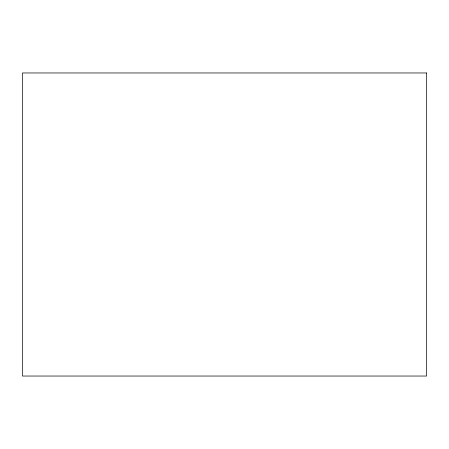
<?xml version="1.0" encoding="UTF-8"?>
<svg xmlns="http://www.w3.org/2000/svg" width="449" height="449" viewBox="0 0 449 449"><rect width="100%" height="100%" fill="white"/><g stroke="black" fill="none" stroke-linecap="round" stroke-linejoin="round"><path stroke-width="0.67" d="M426.55 72.963L22.45 72.963L22.45 376.038L426.55 376.038L426.55 72.963"/></g></svg>
